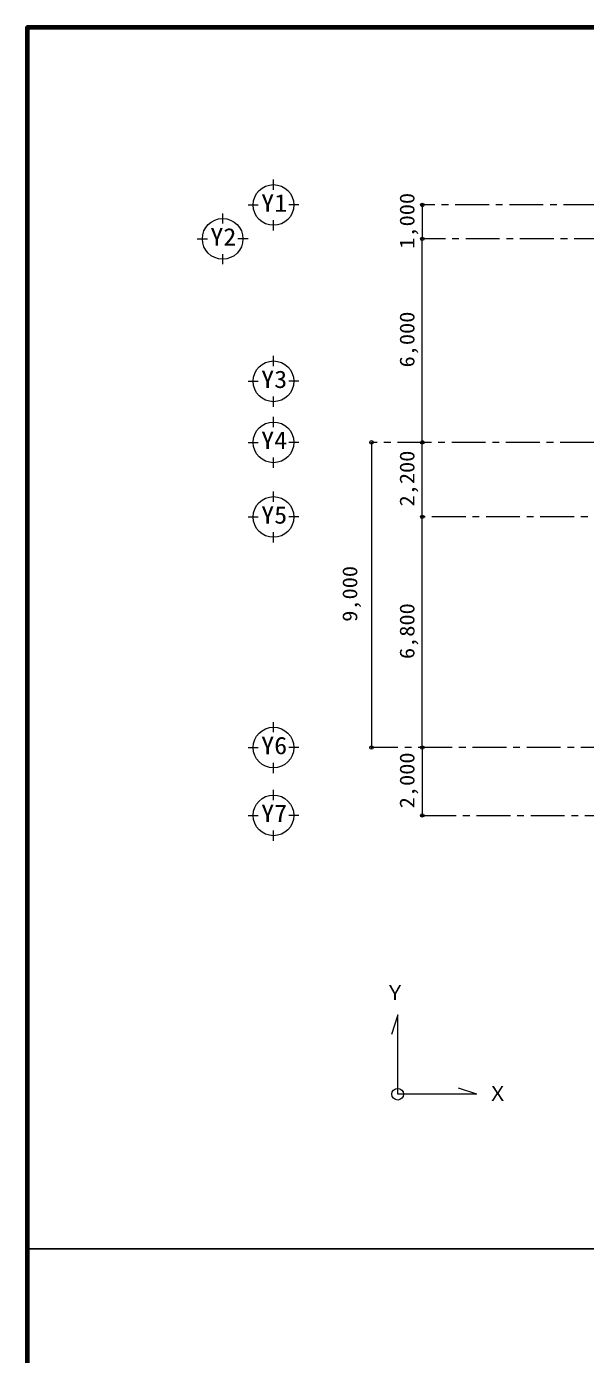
# Model space of a CAD drawing. Units: millimetres at full size, sheet at 1:200; details may follow other scales. Extents: x -55340 to 55340, y -38040 to 38040.
# Drawn here: x -55340 to -38844, y -1117 to 38040 of the extents above; entities that cross this region are included whole.
import ezdxf
from ezdxf.enums import TextEntityAlignment as Align

# ---------------------------------------------------------------- set-up
doc = ezdxf.new("R2010")
doc.units = ezdxf.units.MM
doc.header["$LTSCALE"] = 200
doc.header["$PDMODE"] = 32
doc.header["$PDSIZE"] = 100
doc.linetypes.add('CHAIN1', pattern=[8, 5, -1, 1, -1])
for name, color, linetype, lineweight in [('0-1_通り芯', 3, 'Continuous', 18), ('0-A_寸法', 6, 'Continuous', 9), ('0-B_文字', 4, 'Continuous', 9), ('0-F_予備', 3, 'Continuous', 18), ('F-0_F-0ﾚｲﾔ', 5, 'Continuous', 50)]:
    doc.layers.add(name, color=color, linetype=linetype, lineweight=lineweight)
doc.styles.add('ＭＳ ゴシック', font='')
doc.styles.get('ＭＳ ゴシック').set_extended_font_data('MS Gothic')

msp = doc.modelspace()

# ---------------------------------------------------------------- linework, layer by layer
at = {"layer": '0-1_通り芯'}
for p, q in [((-48051.5, 33228.6), (-48051.5, 33528.6)), ((-49551.5, 32228.6), (-49551.5, 32528.6)), ((-48801.5, 32778.6), (-48501.5, 32778.6)), ((-47301.5, 32778.6), (-47601.5, 32778.6)), ((-48051.5, 32028.6), (-48051.5, 32328.6)), ((-50301.5, 31778.6), (-50001.5, 31778.6)), ((-48801.5, 31778.6), (-49101.5, 31778.6)), ((-49551.5, 31028.6), (-49551.5, 31328.6)), ((-48051.5, 28028.6), (-48051.5, 28328.6)), ((-48801.5, 27578.6), (-48501.5, 27578.6)), ((-47301.5, 27578.6), (-47601.5, 27578.6)), ((-48051.5, 26828.6), (-48051.5, 27128.6)), ((-48051.5, 26228.6), (-48051.5, 26528.6)), ((-48801.5, 25778.6), (-48501.5, 25778.6)), ((-47301.5, 25778.6), (-47601.5, 25778.6)), ((-48051.5, 25028.6), (-48051.5, 25328.6)), ((-48051.5, 24028.6), (-48051.5, 24328.6)), ((-48801.5, 23578.6), (-48501.5, 23578.6)), ((-47301.5, 23578.6), (-47601.5, 23578.6)), ((-48051.5, 22828.6), (-48051.5, 23128.6)), ((-48051.5, 17228.6), (-48051.5, 17528.6)), ((-48801.5, 16778.6), (-48501.5, 16778.6)), ((-47301.5, 16778.6), (-47601.5, 16778.6)), ((-48051.5, 16028.6), (-48051.5, 16328.6)), ((-48051.5, 15228.6), (-48051.5, 15528.6)), ((-48801.5, 14778.6), (-48501.5, 14778.6)), ((-47301.5, 14778.6), (-47601.5, 14778.6)), ((-48051.5, 14028.6), (-48051.5, 14328.6))]:
    msp.add_line(p, q, dxfattribs=at)
at = {"layer": '0-1_通り芯', "color": 4, "linetype": 'CHAIN1', "lineweight": 9}
for p, q in [((39909.7, 32778.6), (-43658.8, 32778.6)), ((-25378.5, 31778.6), (-43658.8, 31778.6)), ((41409.7, 25778.6), (-45158.8, 25778.6)), ((29621.5, 23578.6), (-43658.8, 23578.6)), ((19621.5, 16778.6), (-45158.8, 16778.6)), ((-43658.8, 14778.6), (41409.7, 14778.6))]:
    msp.add_line(p, q, dxfattribs=at)
at = {"layer": '0-1_通り芯'}
for centre in [(-48051.5, 32778.6), (-49551.5, 31778.6), (-48051.5, 27578.6), (-48051.5, 25778.6), (-48051.5, 23578.6), (-48051.5, 16778.6), (-48051.5, 14778.6)]:
    msp.add_circle(centre, 600, dxfattribs=at)
at = {"layer": '0-A_寸法', "color": 4}
for p, q in [((-43658.8, 32778.6), (-43658.8, 31778.6)), ((-45158.8, 25778.6), (-45158.8, 16778.6)), ((-43658.8, 16778.6), (-43658.8, 14778.6))]:
    msp.add_line(p, q, dxfattribs=at)
msp.add_lwpolyline([(-43658.8, 16778.6), (-43658.8, 23578.6), (-43658.8, 25778.6), (-43658.8, 31778.6)], dxfattribs=at)
at = {"layer": '0-A_寸法'}
for p in [(-43658.8, 32778.6), (-43658.8, 31778.6), (-45158.8, 25778.6), (-43658.8, 25778.6), (-43658.8, 23578.6), (-45158.8, 16778.6), (-43658.8, 16778.6), (-43658.8, 14778.6)]:
    msp.add_point(p, dxfattribs=at)
at = {"layer": '0-B_文字', "color": 3, "lineweight": 18}
msp.add_line((-42045.7, 6557.8), (-42594.6, 6737.9), dxfattribs=at)
msp.add_lwpolyline([(-42045.7, 6557.8), (-44385.7, 6557.8), (-44385.7, 8897.8), (-44570, 8318.3)], dxfattribs=at)
msp.add_circle((-44385.7, 6557.8), 172, dxfattribs=at)
at = {"layer": '0-F_予備', "color": 2, "lineweight": 25}
msp.add_line((-55300, 2000), (55300, 2000), dxfattribs=at)
at = {"layer": 'F-0_F-0ﾚｲﾔ'}
for p, q in [((-55340, 38040), (-55340, -38040)), ((-55340, 38040), (55340, 38040)), ((-55300, 38000), (55300, 38000)), ((-55300, 38000), (-55300, -38000))]:
    msp.add_line(p, q, dxfattribs=at)

# ---------------------------------------------------------------- texts
at = {"layer": '0-1_通り芯', "color": 2, "style": 'ＭＳ ゴシック', "width": 1.1}
for s, p in [('Y1', (-48415.7, 32428.3)), ('Y2', (-49915.7, 31428.4)), ('Y3', (-48415.7, 27228.4)), ('Y4', (-48415.7, 25428.3)), ('Y5', (-48415.7, 23228.4)), ('Y6', (-48415.7, 16428.3)), ('Y7', (-48415.7, 14428.3))]:
    msp.add_text(s, height=513.2, dxfattribs=at).set_placement(p, align=Align.BOTTOM_LEFT)
at = {"layer": '0-A_寸法', "color": 2, "style": 'ＭＳ ゴシック', "width": 1.1}
for s, p in [('1,000', (-43758.8, 31488.6)), ('6,000', (-43758.8, 27988.6)), ('2,200', (-43758.8, 23888.6)), ('9,000', (-45447, 20488.6)), ('6,800', (-43758.8, 19388.6)), ('2,000', (-43758.8, 14988.6))]:
    msp.add_text(s, height=439.9, rotation=90, dxfattribs=at).set_placement(p, align=Align.BOTTOM_LEFT)
at = {"layer": '0-B_文字', "color": 2, "style": 'ＭＳ ゴシック'}
for s, p in [('Ｙ', (-44764.7, 9203.6)), ('Ｘ', (-41735.7, 6227.2))]:
    msp.add_text(s, height=439.9, dxfattribs=at).set_placement(p, align=Align.BOTTOM_LEFT)

doc.saveas('drawing.dxf')
